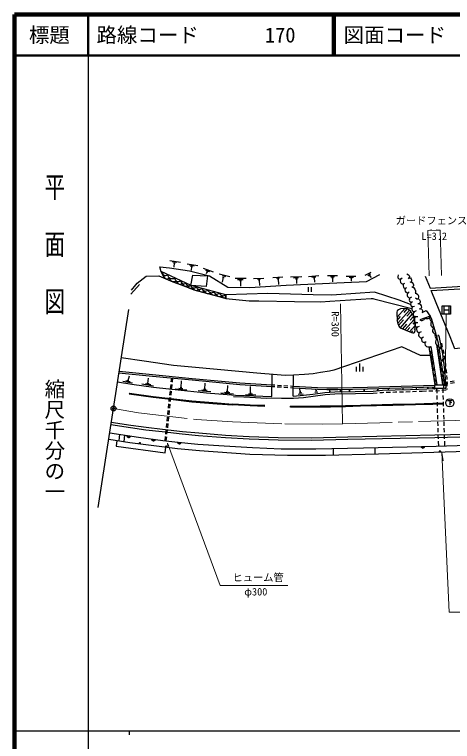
# Model space of a CAD drawing. Units: millimetres at full size, sheet at 1:1000; details may follow other scales. Extents: x 40000 to 680000, y 20000 to 380000.
# Drawn here: x 40000 to 146959, y 202409 to 380000 of the extents above; entities that cross this region are included whole.
import ezdxf
from ezdxf.enums import TextEntityAlignment as Align

# ---------------------------------------------------------------- set-up
doc = ezdxf.new("R2010")
doc.units = ezdxf.units.MM
doc.header["$LTSCALE"] = 1000
doc.header["$PDMODE"] = 32
doc.header["$PDSIZE"] = 500
doc.linetypes.add('CHAIN', pattern=[18.5, 12, -1.5, 3.5, -1.5])
for name, color, linetype, lineweight in [('M-BGD', 7, 'Continuous', 25), ('M-BGD-EXST', 7, 'Continuous', 25), ('M-BMK', 2, 'CHAIN', 13), ('M-BMK-OTRS', 5, 'Continuous', 25), ('M-BMK-SRVR', 3, 'Continuous', 25), ('M-STR-HTXT', 7, 'Continuous', 13), ('M-STR-STRC', 7, 'Continuous', 25), ('M-TTL', 2, 'Continuous', 140), ('M-TTL-BAND', 7, 'Continuous', 25), ('M-TTL-LINE', 7, 'Continuous', 50)]:
    doc.layers.add(name, color=color, linetype=linetype, lineweight=lineweight)
doc.layers.add('M-OTRS', color=6, linetype='Continuous')
doc.layers.add('M-TTL-TXT', color=7, linetype='Continuous')
doc.styles.add('@ＭＳ ゴシック', font='')
doc.styles.add('ＭＳ ゴシック', font='')
doc.styles.get('@ＭＳ ゴシック').set_extended_font_data('@MS Gothic')
doc.styles.get('ＭＳ ゴシック').set_extended_font_data('MS Gothic')

# ---------------------------------------------------------------- blocks, each defined once
blk = doc.blocks.new('open_arrow')
at = {"color": 0, "linetype": 'Continuous', "lineweight": -2}
blk.add_lwpolyline([(7.5, 1.25), (0, 0), (7.5, -1.25)], dxfattribs=at)

msp = doc.modelspace()

# ---------------------------------------------------------------- hatches: boundary and pattern name
at = {"layer": 'M-BGD'}
for points in [[(67412, 277175, 0.82183), (68392, 277027)], [(70796, 275124, 0.4608), (70628, 275384, 0.4608), (70398, 275178)], [(73417, 276334, 0.82183), (74399, 276207)], [(79734, 275583, 0.82183), (80719, 275482)], [(77249, 274291, 0.4608), (77077, 274548, 0.4608), (76850, 274339)], [(139258, 274483, 0.82183), (140248, 274507)], [(144114, 273160, 0.4608), (143906, 273389, 0.4608), (143712, 273148)]]:
    msp.add_hatch(color=256, dxfattribs=at).paths.add_polyline_path(points)

# ---------------------------------------------------------------- linework, layer by layer
for p, q in [((77918, 319944), (80536, 319540)), ((78497, 319641), (79646, 319467)), ((78793, 319337), (79248, 319266)), ((79016, 319302), (78894, 318254)), ((82140, 319118), (84757, 318713)), ((82718, 318814), (83868, 318641)), ((83015, 318511), (83470, 318440)), ((83238, 318476), (83116, 317427)), ((86050, 318044), (88476, 317122)), ((86667, 317581), (87619, 317208)), ((87059, 317224), (86806, 316653)), ((86906, 317289), (87212, 317160)), ((89987, 316631), (92582, 315981)), ((90675, 316223), (91521, 315982)), ((111785, 316029), (114353, 316230)), ((116445, 316250), (118914, 316250)), ((125664, 316349), (127108, 317088)), ((126285, 316271), (126939, 316651)), ((126567, 316186), (126885, 316378)), ((126726, 316282), (127064, 315721)), ((90993, 315814), (90741, 314623)), ((90816, 315867), (91169, 315761)), ((93864, 315569), (96556, 315569)), ((94455, 315306), (95851, 315306)), ((94917, 315013), (95473, 315013)), ((95195, 315013), (95195, 313666)), ((98374, 315523), (100864, 315631)), ((99321, 315343), (100046, 315391)), ((99553, 315126), (99884, 315145)), ((99718, 315135), (99811, 313771)), ((103060, 315784), (105551, 315893)), ((104007, 315605), (104732, 315653)), ((104239, 315388), (104570, 315406)), ((104405, 315397), (104497, 314033)), ((107395, 315948), (110202, 315995)), ((108117, 315701), (109340, 315728)), ((108598, 315447), (109079, 315461)), ((108839, 315454), (108875, 314320)), ((112601, 315870), (113585, 315956)), ((113001, 315677), (113353, 315707)), ((113160, 315690), (113260, 314581)), ((117149, 315989), (118128, 315989)), ((117396, 315745), (117916, 315745)), ((117656, 315745), (117656, 314728)), ((120988, 316105), (123382, 316105)), ((121703, 315861), (122760, 315861)), ((122076, 315668), (122437, 315668)), ((122256, 315668), (122256, 314823)), ((134388, 315438), (134684, 315708)), ((135040, 314204), (135352, 314396)), ((136324, 315646), (136117, 315472)), ((136863, 314703), (136543, 314540)), ((68430, 311688), (70549, 314084)), ((111751, 313391), (111751, 312273)), ((112418, 313391), (112418, 312273)), ((135523, 313173), (135845, 313321)), ((137213, 313415), (137019, 313361)), ((136159, 312057), (136405, 312231)), ((136681, 310851), (137054, 311016)), ((136949, 309764), (137203, 309862)), ((138784, 309333), (138529, 309302)), ((133429, 306052), (135357, 308164)), ((133584, 304599), (136426, 307785)), ((135173, 307235), (135917, 308095)), ((135838, 306351), (136766, 307409)), ((137324, 308676), (137666, 308791)), ((137683, 307430), (138183, 307705)), ((139130, 308124), (138817, 307993)), ((144442, 306820), (144442, 308820)), ((144442, 308820), (146442, 308820)), ((144817, 308570), (144817, 307070)), ((144817, 307820), (146067, 307820)), ((146067, 308570), (146067, 307070)), ((146442, 308820), (146442, 306820)), ((133445, 305237), (134277, 306199)), ((134253, 303481), (137162, 306861)), ((135343, 303010), (137624, 305524)), ((136631, 305298), (137474, 306261)), ((138048, 306196), (138481, 306242)), ((146442, 306820), (144442, 306820)), ((133803, 304029), (134984, 305376)), ((134825, 303234), (135833, 304386)), ((136477, 302520), (137846, 304000)), ((137330, 304370), (137735, 304813)), ((138215, 304765), (138503, 304800)), ((138482, 303691), (138943, 303851)), ((135875, 302780), (136564, 303534)), ((136927, 302325), (137273, 302708)), ((137615, 303088), (137840, 303338)), ((138845, 302322), (139408, 302577)), ((139516, 301052), (139926, 301248)), ((140311, 299993), (140548, 300093)), ((141148, 298842), (142630, 289555)), ((141697, 298887), (143134, 289555)), ((143050, 299407), (144554, 289555)), ((144245, 299704), (144480, 298732)), ((144621, 298149), (144832, 297279)), ((144832, 297279), (144847, 297175)), ((144932, 296581), (145074, 295591)), ((145159, 294997), (145223, 294552)), ((123443, 293959), (123443, 292759)), ((124243, 294759), (124243, 292759)), ((125043, 293959), (125043, 292759)), ((145223, 294552), (145285, 294006)), ((145354, 293409), (145467, 292416)), ((67716, 290578), (68050, 291697)), ((102806, 286652), (102885, 292089)), ((108081, 286754), (108171, 291882)), ((145536, 291820), (145610, 291172)), ((68780, 289956), (66462, 290368)), ((68239, 290299), (67166, 290488)), ((67896, 290539), (67535, 290616)), ((73922, 289244), (71098, 289690)), ((73295, 289553), (71973, 289750)), ((72918, 289801), (72317, 289870)), ((72572, 289841), (72703, 291140)), ((78138, 289631), (78033, 288637)), ((78304, 291210), (78201, 290228)), ((78436, 289600), (78331, 288605)), ((78603, 291181), (78499, 290196)), ((80672, 288888), (80819, 290517)), ((86462, 288475), (86571, 289902)), ((102848, 289537), (103589, 289495)), ((144922, 290184), (145793, 290295)), ((144981, 289788), (145851, 289899)), ((145592, 290224), (145573, 289224)), ((145610, 291172), (145603, 290824)), ((146388, 290371), (147380, 290497)), ((146446, 289975), (147438, 290101)), ((77970, 288040), (77865, 287045)), ((78268, 288009), (78163, 287014)), ((79227, 288587), (82117, 288301)), ((80155, 288710), (81074, 288625)), ((80471, 288903), (80873, 288872)), ((84842, 288127), (87940, 287908)), ((85758, 288299), (87056, 288221)), ((86188, 288487), (86736, 288463)), ((91278, 287760), (92577, 287682)), ((91708, 287948), (92256, 287925)), ((91982, 287936), (92092, 289363)), ((97631, 287595), (97639, 289089)), ((102842, 289136), (103583, 289095)), ((104182, 289062), (105180, 289006)), ((104188, 289462), (105187, 289406)), ((105779, 288973), (106778, 288917)), ((105786, 289373), (106784, 289317)), ((107377, 288884), (108118, 288842)), ((107383, 289284), (108125, 289243)), ((129204, 287641), (129886, 287698)), ((129886, 287698), (130201, 287708)), ((130801, 287727), (131800, 287758)), ((132400, 287777), (133010, 287796)), ((133010, 287796), (133399, 287805)), ((133999, 287818), (134999, 287841)), ((135599, 287854), (136599, 287877)), ((137198, 287903), (138197, 287951)), ((138796, 287980), (139595, 288018)), ((139595, 288018), (140595, 288036)), ((141195, 288046), (142195, 288063)), ((142794, 288091), (143789, 288186)), ((143083, 288678), (143118, 287530)), ((144387, 288244), (145382, 288339)), ((144584, 288678), (144618, 287552)), ((145562, 288624), (145557, 288356)), ((77802, 286449), (77697, 285454)), ((78100, 286417), (77995, 285423)), ((90363, 287588), (93461, 287370)), ((96433, 287157), (98926, 287077)), ((97152, 287325), (98092, 287325)), ((97435, 287591), (97826, 287600)), ((127609, 287507), (128606, 287591)), ((143136, 286930), (143167, 285930)), ((144636, 286953), (144667, 285953)), ((77634, 284858), (77529, 283863)), ((77932, 284826), (77827, 283832)), ((107433, 284109), (107434, 284309)), ((143185, 285331), (143215, 284331)), ((144685, 285353), (144715, 284354)), ((77466, 283266), (77361, 282272)), ((77764, 283235), (77659, 282241)), ((143233, 283731), (143264, 282732)), ((144733, 283754), (144764, 282755)), ((77298, 281675), (77193, 280681)), ((77596, 281644), (77491, 280649)), ((143282, 282132), (143312, 281133)), ((144782, 282155), (144812, 281155)), ((77129, 280084), (77024, 279090)), ((77428, 280053), (77323, 279058)), ((143330, 280533), (143361, 279533)), ((143379, 278934), (143409, 277934)), ((144830, 280556), (144861, 279556)), ((144879, 278956), (144909, 277957)), ((65633, 277445), (65458, 275891)), ((66876, 277257), (66724, 275700)), ((76961, 278493), (76856, 277498)), ((77260, 278462), (77155, 277467)), ((143427, 277334), (143458, 276335)), ((144927, 277357), (144958, 276358)), ((76793, 276902), (76690, 275919)), ((77092, 276870), (76988, 275886)), ((143476, 275735), (143511, 274586)), ((144976, 275758), (145010, 274632)), ((117816, 274004), (117858, 272419)), ((127967, 274219), (128009, 272693))]:
    msp.add_line(p, q, dxfattribs=at)
for points in [[(76537, 315641), (75847, 317104), (75495, 318375), (77860, 318137), (82717, 317421), (87611, 316145), (92065, 313399), (97451, 313351), (106323, 313912), (118745, 314458), (125955, 314769), (129182, 316524)], [(140263, 316102), (141511, 313184), (156249, 314032), (167098, 314519), (185689, 314664), (192227, 314759), (192728, 315148), (193741, 315831), (194260, 316160), (195230, 316506), (195611, 316541), (197077, 316621), (199165, 316565), (201637, 317409), (203359, 318007), (206239, 319461)], [(68582, 312679), (69607, 313976), (69943, 314376), (72118, 316072), (75267, 316187), (78678, 314721), (81370, 313732), (83806, 312742), (90187, 311032), (91620, 310667), (97306, 310095), (99668, 310028), (108419, 309916), (114806, 309809), (117048, 309942), (127092, 310605), (127489, 310607), (127787, 310567), (137048, 308147)], [(91615, 311538), (83113, 313788), (75815, 317222)], [(133686, 316378), (133612, 315941), (133655, 315643), (133866, 315454), (134054, 315389), (134287, 315418), (134388, 315438), (134269, 315218), (134201, 314990), (134285, 314556), (134474, 314317), (134652, 314230), (134820, 314203), (134998, 314196), (135040, 314204), (134884, 313994), (134886, 313718), (134993, 313394), (135105, 313234), (135244, 313154), (135381, 313151), (135523, 313173), (135386, 313006), (135345, 312719), (135431, 312383), (135560, 312192), (135733, 312057), (135906, 312009), (136027, 312022), (136159, 312057), (135999, 311862), (135912, 311693), (135915, 311379), (135996, 311099), (136102, 310937), (136261, 310850), (136367, 310820), (136507, 310818), (136681, 310851), (136470, 310628), (136427, 310481), (136420, 310254), (136487, 310002), (136610, 309853), (136710, 309788), (136825, 309776), (136949, 309764), (136785, 309541), (136729, 309279), (136764, 308981), (136891, 308789), (137057, 308719), (137229, 308683), (137324, 308676), (137180, 308544), (137076, 308378), (137048, 308147), (137048, 307934), (137112, 307732), (137245, 307544), (137387, 307453), (137525, 307428), (137610, 307426), (137683, 307430), (137431, 307123), (137374, 306810), (137413, 306484), (137496, 306317), (137609, 306250), (137760, 306212), (138048, 306196), (137790, 306070), (137652, 305643), (137689, 305148), (137770, 304950), (137883, 304856), (138079, 304799), (138215, 304765), (137933, 304591), (137816, 304256), (137858, 303894), (137938, 303761), (138104, 303713), (138263, 303691), (138482, 303691), (138281, 303544), (138185, 303301), (138156, 303014), (138231, 302765), (138394, 302503), (138553, 302361), (138725, 302318), (138845, 302322), (138734, 302073), (138691, 301652), (138781, 301416), (138986, 301162), (139155, 301051), (139310, 301017), (139421, 301027), (139516, 301052), (139390, 300865), (139368, 300591), (139455, 300235), (139642, 300030), (139825, 299946), (140001, 299938), (140134, 299962), (140311, 299993), (140217, 299816), (140189, 299519), (140277, 299238), (140420, 299062), (140638, 298905), (140903, 298822), (141697, 298887)], [(135809, 316653), (136237, 316434), (136379, 316236), (136435, 316028), (136430, 315890), (136390, 315773), (136324, 315646), (136530, 315690), (136696, 315658), (136892, 315436), (136976, 315221), (136983, 314974), (136947, 314805), (136863, 314703), (137158, 314537), (137366, 314246), (137426, 313992), (137407, 313780), (137352, 313563), (137213, 313415), (137463, 313305), (137737, 312934), (137922, 312508), (137950, 312257), (137918, 312049), (137881, 311915), (138178, 311863), (138485, 311582), (138626, 311264), (138626, 310977), (138603, 310601), (138520, 310484), (138367, 310424), (138221, 310443), (137943, 310679)], [(136747, 309130), (133931, 310203), (127955, 312164), (118630, 311532), (117446, 311461), (112970, 311501), (101847, 311820), (91615, 311538), (91620, 310667)], [(138603, 310601), (138915, 310314), (139057, 309936), (139039, 309675), (139002, 309447), (138784, 309333), (139064, 309247), (139316, 308843), (139359, 308492), (139297, 308227), (139130, 308124), (139470, 307996), (139611, 307660), (139627, 307460), (139567, 307184), (140529, 307729), (141547, 306323), (138989, 305392)], [(141547, 306323), (141801, 305578), (142708, 302503), (143474, 299811), (143992, 296468), (144999, 289667)], [(141486, 296723), (139154, 296723), (134576, 298835), (126010, 295902), (117951, 293153), (116897, 292905), (114744, 292540), (112950, 292226), (110830, 292032), (108171, 291882), (106073, 291828), (104162, 291978), (99179, 292409), (84234, 293735), (78789, 294220), (71695, 295320), (66040, 296115)], [(65478, 292452), (73656, 291662), (83373, 290718), (94999, 289635), (102842, 289136)], [(65539, 292848), (73694, 292060), (83411, 291116), (95030, 290034), (102848, 289537)], [(65145, 290281), (68630, 289710), (73901, 288942), (80717, 288197), (86921, 287584), (93943, 286998), (102806, 286652)], [(108081, 286754), (110542, 286970), (112874, 287238), (115787, 287659), (118236, 287844), (123234, 287934), (127601, 288007)], [(108118, 288842), (114009, 288516), (116276, 288385), (118979, 288407), (126192, 288571), (142630, 289028)], [(108125, 289243), (114031, 288916), (116286, 288785), (118973, 288807), (126182, 288971), (142630, 289428)], [(127567, 288006), (129857, 288198), (132996, 288296), (136714, 288380), (142630, 288678)], [(93477, 286685), (96000, 286621), (98868, 286467), (101445, 286280), (102777, 286325), (105173, 286301), (108124, 286256), (110592, 286472), (112939, 286742), (115842, 287162), (118260, 287344), (123243, 287434), (127609, 287507)], [(101122, 284258), (97555, 284409), (93282, 284651)], [(101131, 284458), (97565, 284608), (93293, 284850)], [(144623, 284838), (142184, 284760), (137910, 284646), (132413, 284505), (124473, 284297), (120812, 284194), (117133, 284119), (114672, 284087), (111631, 284078), (107433, 284109)], [(144617, 285038), (142178, 284960), (137905, 284846), (132408, 284705), (124467, 284497), (120807, 284394), (117130, 284319), (114671, 284287), (111631, 284278), (107434, 284309)], [(63538, 279811), (68341, 279098), (72057, 278579), (76094, 278112), (80923, 277542), (84968, 277178), (91503, 276633), (97321, 276336), (104356, 276093), (112510, 276003), (121382, 276252), (142685, 276689), (157969, 277062)], [(63629, 280404), (68427, 279692), (72133, 279174), (76164, 278708), (80985, 278139), (85020, 277776), (91544, 277232), (97346, 276935), (104369, 276692), (112505, 276603), (121368, 276852), (142671, 277289), (157954, 277662)], [(63265, 277805), (70308, 276736), (76212, 275973), (79143, 275643), (84802, 275063), (91202, 274595), (98148, 274187), (105139, 273938), (113579, 273918), (125239, 274155), (143007, 274571), (165957, 275268), (186746, 275803), (204256, 276317), (211564, 276414), (221186, 276207), (227627, 275825), (233611, 275337), (240849, 274529), (248780, 273393), (255810, 272188), (263213, 270680)], [(63024, 276258), (68187, 275479), (74649, 274599), (79803, 273989), (85208, 273459), (97444, 272632), (106706, 272343), (115957, 272368), (128927, 272718), (147853, 273269), (179446, 274206), (203749, 274877), (210393, 275021), (213962, 274970), (221167, 274752), (226545, 274396), (234161, 273727), (240934, 272936), (247207, 271997), (254181, 270830), (261833, 269312)], [(64994, 275961), (64806, 274576), (76829, 272920), (76947, 274327)]]:
    msp.add_lwpolyline(points, dxfattribs=at)
for points in [[(83089, 313799), (83517, 316326), (87127, 316202), (86795, 313549)], [(141766, 312541), (151586, 313178), (165493, 313994), (191482, 314253), (186736, 304666), (185314, 303074), (182894, 302833), (176901, 302112), (167737, 300945), (147565, 298302), (146391, 301294), (142998, 309576)], [(137846, 304000), (137689, 305148), (137535, 306038), (137413, 306484), (137162, 306861), (136701, 307499), (136245, 307973), (135873, 308111), (135290, 308171), (134282, 308093), (133748, 307835), (133484, 307601), (133406, 307277), (133448, 305105), (133524, 304756), (133853, 303897), (134021, 303659), (134215, 303497), (136978, 302303), (137306, 302215), (137506, 302239), (137681, 302317), (137773, 302531), (137836, 302822)], [(142630, 289555), (144785, 289555), (144785, 288678), (142630, 288678)]]:
    msp.add_lwpolyline(points, close=True, dxfattribs=at)
for centre, radius, start, end in [((76839, 317031), 760, 175.04624, 314.55149), ((77216, 316142), 730, 163.95611, 322.15379), ((78435, 316543), 1065, 182.88377, 306.71396), ((78896, 315875), 1119, 189.26665, 302.99802), ((79977, 315707), 905, 181.13098, 308.46676), ((80458, 315098), 966, 189.6139, 304.17498), ((81386, 315054), 848, 183.71412, 305.88361), ((82664, 314534), 799, 192.09605, 297.50168), ((81805, 314442), 817, 190.12625, 309.44086), ((83078, 313868), 756, 184.31935, 307.86261), ((83834, 314050), 832, 195.67609, 313.3996), ((84359, 313457), 838, 192.78319, 317.36093), ((85183, 313671), 809, 196.16901, 314.18321), ((85793, 313076), 838, 192.88588, 312.99546), ((86585, 313297), 863, 193.82837, 316.52385), ((88094, 312972), 924, 196.92778, 313.42444), ((87245, 312794), 942, 200.59889, 310.60279), ((88664, 312305), 837, 195.59603, 315.2799), ((89445, 312416), 725, 189.08281, 321.2694), ((90096, 311957), 871, 196.11183, 313.98201), ((90960, 312308), 1011, 199.94826, 310.40396), ((91159, 311258), 463, 170.99062, 351.45873), ((139429, 306067), 806, 236.92584, 343.08418), ((140669, 306638), 932, 239.76705, 340.24297), ((142183, 305813), 815, 141.29091, 254.36141), ((142603, 304336), 942, 132.75159, 260.11996), ((142868, 302762), 774, 123.45202, 269.01929), ((143519, 301479), 837, 142.51149, 249.25506), ((143581, 299992), 790, 117.01032, 269.08139), ((141901, 298272), 648, 108.3805, 269.13283), ((144153, 298517), 900, 130.47703, 247.12777), ((142308, 296995), 754, 123.48678, 254.02655), ((144408, 296991), 923, 130.9761, 246.46974), ((142632, 295638), 825, 130.09669, 247.41665), ((142784, 294224), 803, 125.73761, 251.77572), ((144565, 295478), 849, 128.26861, 248.57749), ((142945, 292759), 814, 120.42405, 257.08928), ((144824, 294015), 882, 130.19549, 246.65061), ((144934, 292541), 807, 124.62099, 252.2251), ((143159, 291365), 719, 123.40066, 254.11267), ((144906, 291260), 557, 113.09341, 263.75269), ((143255, 290146), 603, 119.05355, 258.45978), ((145051, 290206), 541, 112.37419, 264.47191), ((67917, 277198), 505, 182.54438, 340.20257), ((70601, 275182), 203, 343.27949, 181.20288), ((73920, 276368), 505, 183.80822, 341.46641), ((80236, 275629), 505, 185.31876, 342.97695), ((77053, 274346), 203, 344.29292, 182.21631), ((139751, 274593), 505, 192.51267, 350.17086), ((143912, 273186), 203, 352.70754, 190.63092)]:
    msp.add_arc(centre, radius, start, end, dxfattribs=at)
at = {"layer": 'M-BGD-EXST'}
for p, q in [((145727, 285681), (146927, 285681)), ((146327, 285681), (146327, 284531)), ((146327, 285381), (146727, 285181))]:
    msp.add_line(p, q, dxfattribs=at)
msp.add_circle((146327, 285131), 1000, dxfattribs=at)
at = {"layer": 'M-BMK'}
msp.add_lwpolyline([(64188, 283746), (70260, 282720), (84407, 281093), (93268, 280500), (106004, 279980), (115128, 279933), (120211, 279986), (165132, 281362), (203800, 282359), (215360, 282313), (224580, 281996), (234941, 281221), (246482, 279886), (259080, 277650)], dxfattribs=at)
at = {"layer": 'M-BMK-OTRS'}
msp.add_line((60428, 259548), (67949, 307944), dxfattribs=at)
at = {"layer": 'M-BMK-SRVR'}
msp.add_circle((64188, 283746), 600, dxfattribs=at)
at = {"layer": 'M-OTRS'}
msp.add_point((64188, 283746), dxfattribs=at)
at = {"layer": 'M-STR-HTXT'}
for p, q in [((140926, 327209), (141921, 327406)), ((140926, 327209), (143974, 327303)), ((141266, 316133), (140926, 327209)), ((143974, 327303), (142970, 327439)), ((144314, 316226), (143974, 327303)), ((120132, 279985), (119588, 309331)), ((145197, 289626), (145428, 306827)), ((144365, 273008), (146146, 233998)), ((144365, 273008), (144669, 270967)), ((146146, 233998), (171531, 233991))]:
    msp.add_line(p, q, dxfattribs=at)
msp.add_lwpolyline([(77325, 275279), (90197, 240495), (106743, 240495)], dxfattribs=at)
at = {"layer": 'M-STR-STRC'}
for p, q in [((109953, 287852), (109648, 287823)), ((109801, 287838), (109712, 288754)), ((114046, 287725), (113356, 287631)), ((113826, 288046), (113482, 287999)), ((113654, 288023), (113584, 288540)), ((117186, 287938), (116812, 287910)), ((116999, 287924), (116964, 288391)), ((119794, 288012), (119464, 288006)), ((119629, 288009), (119622, 288422)), ((122000, 288073), (121679, 288068)), ((121839, 288071), (121832, 288472)), ((125583, 288135), (125247, 288130)), ((125415, 288133), (125408, 288553)), ((128868, 288273), (128563, 288247)), ((128715, 288260), (128683, 288640)), ((131443, 288407), (131197, 288403)), ((131320, 288405), (131315, 288713)), ((135037, 288503), (134790, 288499)), ((134913, 288501), (134908, 288809)), ((138297, 288618), (138066, 288614)), ((138182, 288616), (138177, 288904)), ((141067, 288758), (140887, 288755)), ((140977, 288757), (140973, 288982)), ((68049, 287518), (68021, 287320)), ((110470, 287286), (109248, 287168)), ((110135, 287562), (109525, 287503)), ((146309, 285200), (146315, 285000))]:
    msp.add_line(p, q, dxfattribs=at)
for points in [[(143671, 301499), (144522, 297079), (145036, 293154), (145327, 288777)], [(142099, 288925), (142559, 288595), (145155, 288763)], [(68021, 287320), (73827, 286494), (77443, 286083), (83270, 285422), (89507, 284921), (93282, 284651)], [(68049, 287518), (73853, 286693), (77466, 286281), (83289, 285621), (89522, 285121), (93293, 284850)]]:
    msp.add_lwpolyline(points, dxfattribs=at)
for centre, radius in [((144127, 298532), 100), ((144127, 298532), 100), ((144127, 298532), 100), ((144605, 295579), 100), ((144605, 295579), 100), ((144605, 295579), 100), ((144960, 292608), 100), ((144960, 292608), 100), ((144960, 292608), 100), ((145197, 289626), 150), ((145158, 289615), 100), ((145158, 289615), 100), ((145158, 289615), 100), ((145197, 289626), 120), ((145197, 289626), 90), ((145197, 289626), 60), ((145197, 289626), 30), ((145197, 289626), 20)]:
    msp.add_circle(centre, radius, dxfattribs=at)
for centre, radius, start, end in [((143523, 301471), 150, 10.89604, 190.89604), ((144127, 298532), 188, 64.02614, 317.76594), ((144127, 298532), 150, 52.30566, 329.48642), ((144127, 298532), 112, 10.89606, 10.89602), ((144605, 295579), 188, 60.59833, 314.33813), ((144605, 295579), 150, 48.87785, 326.05861), ((144605, 295579), 112, 7.46825, 7.46821), ((144960, 292608), 188, 56.92667, 310.66646), ((144960, 292608), 150, 45.20619, 322.38694), ((144960, 292608), 112, 3.7966, 3.79653), ((145158, 289615), 188, 56.92667, 310.66646), ((145158, 289615), 150, 45.20619, 322.38694), ((145158, 289615), 112, 3.7966, 3.79653), ((145177, 288767), 150, 183.79657, 3.79657)]:
    msp.add_arc(centre, radius, start, end, dxfattribs=at)
msp.add_point((145197, 289626), dxfattribs=at)
at = {"layer": 'M-TTL'}
for p, q in [((40000, 380000), (40000, 20000)), ((680000, 380000), (40000, 380000))]:
    msp.add_line(p, q, dxfattribs=at)
at = {"layer": 'M-TTL-BAND'}
for p, q in [((58000, 370000), (58000, 20000)), ((40000, 205000), (579000, 205000)), ((68000, 205000), (68000, 204000))]:
    msp.add_line(p, q, dxfattribs=at)
at = {"layer": 'M-TTL-LINE'}
for p, q in [((58000, 380000), (58000, 370000)), ((117750, 380000), (117750, 370000)), ((118250, 380000), (118250, 370000)), ((40000, 370000), (680000, 370000))]:
    msp.add_line(p, q, dxfattribs=at)

# ---------------------------------------------------------------- block references
at = {"layer": 'M-STR-HTXT', "xscale": 100, "yscale": 100, "rotation": 290.3}
msp.add_blockref('open_arrow', (77325, 275279), dxfattribs=at)

# ---------------------------------------------------------------- texts
at = {"layer": 'M-STR-HTXT', "style": 'ＭＳ ゴシック'}
for s, p in [('ガードフェンス', (141840, 328196)), ('L=3.2', (142509, 324378)), ('φ300', (98929, 237523))]:
    msp.add_text(s, height=1833, dxfattribs=at).set_placement(p, align=Align.BOTTOM_CENTER)
msp.add_text('R=300', height=1833, rotation=270.208, dxfattribs=at).set_placement((116878, 304352), align=Align.BOTTOM_CENTER)
msp.add_text('ヒューム管', height=1833, dxfattribs=at).set_placement((93243, 240995), align=Align.BOTTOM_LEFT)
at = {"layer": 'M-TTL-BAND', "style": '@ＭＳ ゴシック', "width": 1.4}
msp.add_text('平  面  図', height=3666, rotation=270, dxfattribs=at).set_placement((49777, 306475), align=Align.MIDDLE_RIGHT)
at = {"layer": 'M-TTL-BAND', "style": '@ＭＳ ゴシック'}
msp.add_text('縮尺千分の一', height=3666, rotation=270, dxfattribs=at).set_placement((49777, 261030), align=Align.MIDDLE_RIGHT)
at = {"layer": 'M-TTL-TXT', "style": 'ＭＳ ゴシック'}
msp.add_text('標題', height=3666, dxfattribs=at).set_placement((48500, 375000), align=Align.MIDDLE_CENTER)
for s, p in [('路線コード', (60000, 375000)), ('170', (101142, 375000)), ('図面コード', (120380, 375000))]:
    msp.add_text(s, height=3666, dxfattribs=at).set_placement(p, align=Align.MIDDLE_LEFT)

doc.saveas('drawing.dxf')
